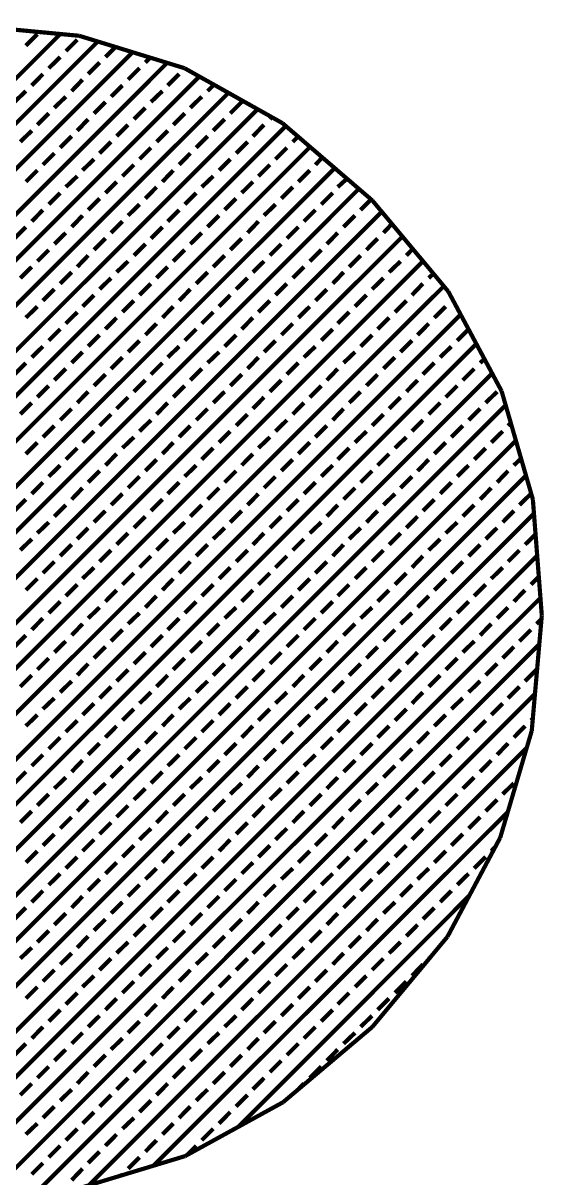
# Model space of a CAD drawing. Extents: x 2 to 176, y -19 to 159.
# Drawn here: x 117.071 to 117.545, y 120.519 to 121.57 of the extents above; entities that cross this region are included whole.
import ezdxf

# ---------------------------------------------------------------- set-up
doc = ezdxf.new("R2010")
doc.units = 0
doc.layers.add('BG_SILKSCREEN_TOP', color=7, linetype='CONTINUOUS')

msp = doc.modelspace()

# ---------------------------------------------------------------- linework, layer by layer
at = {"layer": 'BG_SILKSCREEN_TOP', "const_width": 0.00381}
for points in [[(116.499386, 120.954038), (117.105176, 121.559828)], [(117.122448, 121.558304), (117.020594, 121.567956)], [(117.073934, 121.549414), (117.084348, 121.559828)], [(116.504466, 120.917716), (117.139466, 121.553224)], [(117.110256, 121.544334), (117.12067, 121.554748)], [(117.218206, 121.52884), (117.122448, 121.558304)], [(116.513864, 120.885966), (117.170962, 121.543318)], [(117.094762, 121.52884), (117.105176, 121.539)], [(117.146324, 121.539), (117.155214, 121.54789)], [(117.182646, 121.53392), (117.186964, 121.538492)], [(116.523516, 120.853962), (117.202458, 121.533666)], [(117.130576, 121.523506), (117.14099, 121.53392)], [(117.166898, 121.518426), (117.177312, 121.52884)], [(117.30736, 121.478802), (117.218206, 121.52884)], [(116.53393, 120.823228), (117.231414, 121.520966)], [(117.079268, 121.513092), (117.089428, 121.523506)], [(117.11559, 121.508012), (117.125496, 121.518426)], [(117.202966, 121.513092), (117.21338, 121.523506)], [(116.548154, 120.796304), (117.258084, 121.506234)], [(117.06352, 121.498106), (117.073934, 121.508012)], [(117.151404, 121.502932), (117.161818, 121.513092)], [(117.187726, 121.498106), (117.19814, 121.508012)], [(117.239288, 121.508012), (117.244876, 121.5136)], [(117.099842, 121.492772), (117.110256, 121.502932)], [(117.13591, 121.487692), (117.146324, 121.498106)], [(117.22354, 121.492772), (117.233954, 121.502932)], [(117.259862, 121.487692), (117.270276, 121.498106)], [(116.562632, 120.769634), (117.2845, 121.491248)], [(117.084348, 121.477278), (117.094762, 121.487692)], [(117.172232, 121.482358), (117.182646, 121.492772)], [(117.208046, 121.477278), (117.21846, 121.487692)], [(116.57711, 120.742456), (117.310408, 121.476262)], [(117.12067, 121.471944), (117.130576, 121.482358)], [(117.156484, 121.466864), (117.166898, 121.477278)], [(117.244368, 121.471944), (117.254782, 121.482358)], [(117.280436, 121.466864), (117.290596, 121.477278)], [(117.29593, 121.482358), (117.297708, 121.48439)], [(117.389148, 121.408444), (117.30736, 121.478802)], [(117.068854, 121.461784), (117.079268, 121.471944)], [(117.105176, 121.45645), (117.11559, 121.466864)], [(117.192806, 121.461784), (117.202966, 121.471944)], [(117.228874, 121.45645), (117.239288, 121.466864)], [(117.316758, 121.461784), (117.321584, 121.46661)], [(116.59489, 120.719342), (117.332506, 121.457212)], [(117.14099, 121.45137), (117.151404, 121.461784)], [(117.177312, 121.446036), (117.187726, 121.45645)], [(117.265196, 121.45137), (117.27561, 121.461784)], [(117.30101, 121.446036), (117.311424, 121.45645)], [(117.089428, 121.440956), (117.099842, 121.45137)], [(117.125496, 121.435876), (117.13591, 121.446036)], [(117.21338, 121.440956), (117.22354, 121.45137)], [(117.249702, 121.435876), (117.259862, 121.446036)], [(117.337332, 121.440956), (117.343682, 121.44756)], [(116.613432, 120.696736), (117.354858, 121.437908)], [(117.073934, 121.425462), (117.084348, 121.435876)], [(117.161818, 121.430542), (117.172232, 121.440956)], [(117.19814, 121.425462), (117.208046, 121.435876)], [(117.285516, 121.430542), (117.29593, 121.440956)], [(117.321838, 121.425462), (117.332252, 121.435876)], [(117.110256, 121.420636), (117.12067, 121.430542)], [(117.146324, 121.415302), (117.156484, 121.425462)], [(117.233954, 121.420636), (117.244368, 121.430542)], [(117.270276, 121.415302), (117.280436, 121.425462)], [(117.357652, 121.420636), (117.366034, 121.428256)], [(116.631974, 120.673622), (117.376956, 121.419112)], [(117.094762, 121.404888), (117.105176, 121.415302)], [(117.182646, 121.410222), (117.192806, 121.420636)], [(117.21846, 121.404888), (117.228874, 121.415302)], [(117.306344, 121.410222), (117.316758, 121.420636)], [(117.342666, 121.404888), (117.35308, 121.415302)], [(117.130576, 121.399808), (117.14099, 121.410222)], [(117.166898, 121.394728), (117.177312, 121.404888)], [(117.254782, 121.399808), (117.265196, 121.410222)], [(117.290596, 121.394728), (117.30101, 121.404888)], [(117.37848, 121.399808), (117.388132, 121.40946)], [(117.458236, 121.32564), (117.389148, 121.408444)], [(116.651278, 120.651778), (117.397784, 121.398284)], [(117.079268, 121.389394), (117.089428, 121.399808)], [(117.11559, 121.384314), (117.125496, 121.394728)], [(117.202966, 121.389394), (117.21338, 121.399808)], [(117.239288, 121.384314), (117.249702, 121.394728)], [(117.326918, 121.389394), (117.337332, 121.399808)], [(117.362986, 121.384314), (117.3734, 121.394728)], [(117.06352, 121.3739), (117.073934, 121.384314)], [(117.151404, 121.37898), (117.161818, 121.389394)], [(117.187726, 121.3739), (117.19814, 121.384314)], [(117.27561, 121.37898), (117.285516, 121.389394)], [(117.311424, 121.3739), (117.321838, 121.384314)], [(117.399308, 121.37898), (117.406928, 121.387108)], [(116.673884, 120.632982), (117.41658, 121.375678)], [(117.099842, 121.36882), (117.110256, 121.37898)], [(117.13591, 121.363486), (117.146324, 121.3739)], [(117.22354, 121.36882), (117.233954, 121.37898)], [(117.259862, 121.363486), (117.270276, 121.3739)], [(117.347746, 121.36882), (117.357652, 121.37898)], [(117.383814, 121.363486), (117.393974, 121.3739)], [(117.084348, 121.353072), (117.094762, 121.363486)], [(117.172232, 121.358406), (117.182646, 121.36882)], [(117.208046, 121.353072), (117.21846, 121.363486)], [(117.29593, 121.358406), (117.306344, 121.36882)], [(117.332252, 121.353072), (117.342666, 121.363486)], [(117.420136, 121.358406), (117.425978, 121.364502)], [(116.69649, 120.61444), (117.435122, 121.353072)], [(117.12067, 121.347992), (117.130576, 121.358406)], [(117.156484, 121.343166), (117.166898, 121.353072)], [(117.244368, 121.347992), (117.254782, 121.358406)], [(117.280436, 121.343166), (117.290596, 121.353072)], [(117.368066, 121.347992), (117.37848, 121.358406)], [(117.404388, 121.343166), (117.414802, 121.353072)], [(117.068854, 121.337832), (117.079268, 121.347992)], [(117.105176, 121.332752), (117.11559, 121.343166)], [(117.192806, 121.337832), (117.202966, 121.347992)], [(117.228874, 121.332752), (117.239288, 121.343166)], [(117.316758, 121.337832), (117.326918, 121.347992)], [(117.35308, 121.332752), (117.362986, 121.343166)], [(117.440456, 121.337832), (117.444774, 121.341896)], [(116.718588, 120.59539), (117.454172, 121.330466)], [(117.089428, 121.317258), (117.099842, 121.327672)], [(117.14099, 121.327672), (117.151404, 121.337832)], [(117.177312, 121.322338), (117.187726, 121.332752)], [(117.21338, 121.317258), (117.22354, 121.327672)], [(117.265196, 121.327672), (117.27561, 121.337832)], [(117.30101, 121.322338), (117.311424, 121.332752)], [(117.337332, 121.317258), (117.347746, 121.327672)], [(117.388894, 121.327672), (117.399308, 121.337832)], [(117.425216, 121.322338), (117.435122, 121.332752)], [(117.125496, 121.311924), (117.13591, 121.322338)], [(117.161818, 121.306844), (117.172232, 121.317258)], [(117.249702, 121.311924), (117.259862, 121.322338)], [(117.285516, 121.306844), (117.29593, 121.317258)], [(117.3734, 121.311924), (117.383814, 121.322338)], [(117.409722, 121.306844), (117.420136, 121.317258)], [(117.50675, 121.234962), (117.458236, 121.32564)], [(117.073934, 121.301764), (117.084348, 121.311924)], [(117.110256, 121.29643), (117.12067, 121.306844)], [(117.19814, 121.301764), (117.208046, 121.311924)], [(117.233954, 121.29643), (117.244368, 121.306844)], [(117.321838, 121.301764), (117.332252, 121.311924)], [(117.357652, 121.29643), (117.368066, 121.306844)], [(117.445536, 121.301764), (117.45595, 121.311924)], [(116.743988, 120.579134), (117.469412, 121.304558)], [(117.146324, 121.29135), (117.156484, 121.301764)], [(117.182646, 121.286016), (117.192806, 121.29643)], [(117.270276, 121.29135), (117.280436, 121.301764)], [(117.306344, 121.286016), (117.316758, 121.29643)], [(117.393974, 121.29135), (117.404388, 121.301764)], [(117.430296, 121.286016), (117.440456, 121.29643)], [(117.094762, 121.280936), (117.105176, 121.29135)], [(117.130576, 121.275602), (117.14099, 121.286016)], [(117.21846, 121.280936), (117.228874, 121.29135)], [(117.254782, 121.275602), (117.265196, 121.286016)], [(117.342666, 121.280936), (117.35308, 121.29135)], [(117.37848, 121.275602), (117.388894, 121.286016)], [(117.466364, 121.280936), (117.476778, 121.29135)], [(116.77015, 120.564402), (117.483636, 121.277888)], [(117.079268, 121.265696), (117.089428, 121.275602)], [(117.166898, 121.270522), (117.177312, 121.280936)], [(117.202966, 121.265696), (117.21338, 121.275602)], [(117.290596, 121.270522), (117.30101, 121.280936)], [(117.326918, 121.265696), (117.337332, 121.275602)], [(117.414802, 121.270522), (117.425216, 121.280936)], [(117.45087, 121.265696), (117.46103, 121.275602)], [(117.11559, 121.260616), (117.125496, 121.270522)], [(117.151404, 121.255282), (117.161818, 121.265696)], [(117.239288, 121.260616), (117.249702, 121.270522)], [(117.27561, 121.255282), (117.285516, 121.265696)], [(117.362986, 121.260616), (117.3734, 121.270522)], [(117.399308, 121.255282), (117.409722, 121.265696)], [(117.06352, 121.250202), (117.073934, 121.260616)], [(117.099842, 121.244868), (117.110256, 121.255282)], [(117.187726, 121.250202), (117.19814, 121.260616)], [(117.22354, 121.244868), (117.233954, 121.255282)], [(117.311424, 121.250202), (117.321838, 121.260616)], [(117.347746, 121.244868), (117.357652, 121.255282)], [(117.435122, 121.250202), (117.445536, 121.260616)], [(117.471444, 121.244868), (117.481858, 121.255282)], [(117.487192, 121.260616), (117.491256, 121.264172)], [(116.79682, 120.54967), (117.498114, 121.250964)], [(117.13591, 121.239788), (117.146324, 121.250202)], [(117.172232, 121.234454), (117.182646, 121.244868)], [(117.259862, 121.239788), (117.270276, 121.250202)], [(117.29593, 121.234454), (117.306344, 121.244868)], [(117.383814, 121.239788), (117.393974, 121.250202)], [(117.420136, 121.234454), (117.430296, 121.244868)], [(117.084348, 121.229374), (117.094762, 121.239788)], [(117.12067, 121.224294), (117.130576, 121.234454)], [(117.208046, 121.229374), (117.21846, 121.239788)], [(117.244368, 121.224294), (117.254782, 121.234454)], [(117.332252, 121.229374), (117.342666, 121.239788)], [(117.368066, 121.224294), (117.37848, 121.234454)], [(117.45595, 121.229374), (117.466364, 121.239788)], [(117.492272, 121.224294), (117.502686, 121.234454)], [(117.535198, 121.13641), (117.50675, 121.234962)], [(117.068854, 121.21388), (117.079268, 121.224294)], [(117.156484, 121.21896), (117.166898, 121.229374)], [(117.192806, 121.21388), (117.202966, 121.224294)], [(117.280436, 121.21896), (117.290596, 121.229374)], [(117.316758, 121.21388), (117.326918, 121.224294)], [(117.404388, 121.21896), (117.414802, 121.229374)], [(117.440456, 121.21388), (117.45087, 121.224294)], [(116.825014, 120.536208), (117.510306, 121.222008)], [(117.105176, 121.208546), (117.11559, 121.21896)], [(117.14099, 121.203466), (117.151404, 121.21388)], [(117.228874, 121.208546), (117.239288, 121.21896)], [(117.265196, 121.203466), (117.27561, 121.21388)], [(117.35308, 121.208546), (117.362986, 121.21896)], [(117.388894, 121.203466), (117.399308, 121.21388)], [(117.476778, 121.208546), (117.487192, 121.21896)], [(117.089428, 121.193052), (117.099842, 121.203466)], [(117.177312, 121.198386), (117.187726, 121.208546)], [(117.21338, 121.193052), (117.22354, 121.203466)], [(117.30101, 121.198386), (117.311424, 121.208546)], [(117.337332, 121.193052), (117.347746, 121.203466)], [(117.425216, 121.198386), (117.435122, 121.208546)], [(117.46103, 121.193052), (117.471444, 121.203466)], [(117.512592, 121.203466), (117.515132, 121.206006)], [(117.125496, 121.188226), (117.13591, 121.198386)], [(117.161818, 121.183146), (117.172232, 121.193052)], [(117.249702, 121.188226), (117.259862, 121.198386)], [(117.285516, 121.183146), (117.29593, 121.193052)], [(117.3734, 121.188226), (117.383814, 121.198386)], [(117.409722, 121.183146), (117.420136, 121.193052)], [(117.497352, 121.188226), (117.507766, 121.198386)], [(116.85651, 120.526556), (117.519704, 121.18975)], [(117.073934, 121.177812), (117.084348, 121.188226)], [(117.110256, 121.172732), (117.12067, 121.183146)], [(117.19814, 121.177812), (117.208046, 121.188226)], [(117.233954, 121.172732), (117.244368, 121.183146)], [(117.321838, 121.177812), (117.332252, 121.188226)], [(117.357652, 121.172732), (117.368066, 121.183146)], [(117.445536, 121.177812), (117.45595, 121.188226)], [(117.481858, 121.172732), (117.492272, 121.183146)], [(117.146324, 121.167398), (117.156484, 121.177812)], [(117.182646, 121.162318), (117.192806, 121.172732)], [(117.270276, 121.167398), (117.280436, 121.177812)], [(117.306344, 121.162318), (117.316758, 121.172732)], [(117.393974, 121.167398), (117.404388, 121.177812)], [(117.430296, 121.162318), (117.440456, 121.172732)], [(117.517926, 121.167398), (117.52453, 121.173748)], [(117.094762, 121.157238), (117.105176, 121.167398)], [(117.130576, 121.151904), (117.14099, 121.162318)], [(117.21846, 121.157238), (117.228874, 121.167398)], [(117.254782, 121.151904), (117.265196, 121.162318)], [(117.342666, 121.157238), (117.35308, 121.167398)], [(117.37848, 121.151904), (117.388894, 121.162318)], [(117.466364, 121.157238), (117.476778, 121.167398)], [(117.502686, 121.151904), (117.512592, 121.162318)], [(116.88826, 120.516904), (117.528848, 121.158)], [(117.079268, 121.14149), (117.089428, 121.151904)], [(117.166898, 121.146824), (117.177312, 121.157238)], [(117.202966, 121.14149), (117.21338, 121.151904)], [(117.290596, 121.146824), (117.30101, 121.157238)], [(117.326918, 121.14149), (117.337332, 121.151904)], [(117.414802, 121.146824), (117.425216, 121.157238)], [(117.45087, 121.14149), (117.46103, 121.151904)], [(117.11559, 121.13641), (117.125496, 121.146824)], [(117.151404, 121.13133), (117.161818, 121.14149)], [(117.239288, 121.13641), (117.249702, 121.146824)], [(117.27561, 121.13133), (117.285516, 121.14149)], [(117.362986, 121.13641), (117.3734, 121.146824)], [(117.399308, 121.13133), (117.409722, 121.14149)], [(117.487192, 121.13641), (117.497352, 121.146824)], [(117.523006, 121.13133), (117.53342, 121.14149)], [(117.06352, 121.125996), (117.073934, 121.13641)], [(117.099842, 121.120916), (117.110256, 121.13133)], [(117.187726, 121.125996), (117.19814, 121.13641)], [(117.22354, 121.120916), (117.233954, 121.13133)], [(117.311424, 121.125996), (117.321838, 121.13641)], [(117.347746, 121.120916), (117.357652, 121.13133)], [(117.435122, 121.125996), (117.445536, 121.13641)], [(117.471444, 121.120916), (117.481858, 121.13133)], [(117.543326, 121.030746), (117.535198, 121.13641)], [(116.921026, 120.508776), (117.536468, 121.12371)], [(117.13591, 121.115582), (117.146324, 121.125996)], [(117.172232, 121.110502), (117.182646, 121.120916)], [(117.259862, 121.115582), (117.270276, 121.125996)], [(117.29593, 121.110502), (117.306344, 121.120916)], [(117.383814, 121.115582), (117.393974, 121.125996)], [(117.420136, 121.110502), (117.430296, 121.120916)], [(117.507766, 121.115582), (117.517926, 121.125996)], [(117.084348, 121.105676), (117.094762, 121.115582)], [(117.12067, 121.100342), (117.130576, 121.110502)], [(117.208046, 121.105676), (117.21846, 121.115582)], [(117.244368, 121.100342), (117.254782, 121.110502)], [(117.332252, 121.105676), (117.342666, 121.115582)], [(117.368066, 121.100342), (117.37848, 121.110502)], [(117.45595, 121.105676), (117.466364, 121.115582)], [(117.492272, 121.100342), (117.502686, 121.110502)], [(117.068854, 121.090182), (117.079268, 121.100342)], [(117.156484, 121.095262), (117.166898, 121.105676)], [(117.192806, 121.090182), (117.202966, 121.100342)], [(117.280436, 121.095262), (117.290596, 121.105676)], [(117.316758, 121.090182), (117.326918, 121.100342)], [(117.404388, 121.095262), (117.414802, 121.105676)], [(117.440456, 121.090182), (117.45087, 121.100342)], [(117.528086, 121.095262), (117.537738, 121.10466)], [(117.105176, 121.084848), (117.11559, 121.095262)], [(117.14099, 121.079768), (117.151404, 121.090182)], [(117.228874, 121.084848), (117.239288, 121.095262)], [(117.265196, 121.079768), (117.27561, 121.090182)], [(117.35308, 121.084848), (117.362986, 121.095262)], [(117.388894, 121.079768), (117.399308, 121.090182)], [(117.476778, 121.084848), (117.487192, 121.095262)], [(117.512592, 121.079768), (117.523006, 121.090182)], [(116.958872, 120.504966), (117.539262, 121.085356)], [(117.089428, 121.069354), (117.099842, 121.079768)], [(117.177312, 121.074434), (117.187726, 121.084848)], [(117.21338, 121.069354), (117.22354, 121.079768)], [(117.30101, 121.074434), (117.311424, 121.084848)], [(117.337332, 121.069354), (117.347746, 121.079768)], [(117.425216, 121.074434), (117.435122, 121.084848)], [(117.46103, 121.069354), (117.471444, 121.079768)], [(117.125496, 121.064274), (117.13591, 121.074434)], [(117.161818, 121.05894), (117.172232, 121.069354)], [(117.249702, 121.064274), (117.259862, 121.074434)], [(117.285516, 121.05894), (117.29593, 121.069354)], [(117.3734, 121.064274), (117.383814, 121.074434)], [(117.409722, 121.05894), (117.420136, 121.069354)], [(117.497352, 121.064274), (117.507766, 121.074434)], [(117.53342, 121.05894), (117.540786, 121.066306)], [(117.073934, 121.05386), (117.084348, 121.064274)], [(117.110256, 121.048526), (117.12067, 121.05894)], [(117.19814, 121.05386), (117.208046, 121.064274)], [(117.233954, 121.048526), (117.244368, 121.05894)], [(117.321838, 121.05386), (117.332252, 121.064274)], [(117.357652, 121.048526), (117.368066, 121.05894)], [(117.445536, 121.05386), (117.45595, 121.064274)], [(117.481858, 121.048526), (117.492272, 121.05894)], [(116.996464, 120.501664), (117.54231, 121.047002)], [(117.146324, 121.043446), (117.156484, 121.05386)], [(117.182646, 121.038112), (117.192806, 121.048526)], [(117.270276, 121.043446), (117.280436, 121.05386)], [(117.306344, 121.038112), (117.316758, 121.048526)], [(117.393974, 121.043446), (117.404388, 121.05386)], [(117.430296, 121.038112), (117.440456, 121.048526)], [(117.517926, 121.043446), (117.528086, 121.05386)], [(117.094762, 121.033032), (117.105176, 121.043446)], [(117.130576, 121.028206), (117.14099, 121.038112)], [(117.21846, 121.033032), (117.228874, 121.043446)], [(117.254782, 121.028206), (117.265196, 121.038112)], [(117.342666, 121.033032), (117.35308, 121.043446)], [(117.37848, 121.028206), (117.388894, 121.038112)], [(117.466364, 121.033032), (117.476778, 121.043446)], [(117.502686, 121.028206), (117.512592, 121.038112)], [(117.079268, 121.017792), (117.089428, 121.028206)], [(117.11559, 121.012712), (117.125496, 121.023126)], [(117.166898, 121.023126), (117.177312, 121.033032)], [(117.202966, 121.017792), (117.21338, 121.028206)], [(117.239288, 121.012712), (117.249702, 121.023126)], [(117.290596, 121.023126), (117.30101, 121.033032)], [(117.326918, 121.017792), (117.337332, 121.028206)], [(117.362986, 121.012712), (117.3734, 121.023126)], [(117.414802, 121.023126), (117.425216, 121.033032)], [(117.45087, 121.017792), (117.46103, 121.028206)], [(117.487192, 121.012712), (117.497352, 121.023126)], [(117.534182, 120.925844), (117.543326, 121.030746)], [(117.5385, 121.023126), (117.543072, 121.027444)], [(117.06352, 121.002298), (117.073934, 121.012712)], [(117.151404, 121.007378), (117.161818, 121.017792)], [(117.187726, 121.002298), (117.19814, 121.012712)], [(117.27561, 121.007378), (117.285516, 121.017792)], [(117.311424, 121.002298), (117.321838, 121.012712)], [(117.399308, 121.007378), (117.409722, 121.017792)], [(117.435122, 121.002298), (117.445536, 121.012712)], [(117.523006, 121.007378), (117.53342, 121.017792)], [(117.03812, 120.50141), (117.54104, 121.004584)], [(117.099842, 120.997218), (117.110256, 121.007378)], [(117.13591, 120.991884), (117.146324, 121.002298)], [(117.22354, 120.997218), (117.233954, 121.007378)], [(117.259862, 120.991884), (117.270276, 121.002298)], [(117.347746, 120.997218), (117.357652, 121.007378)], [(117.383814, 120.991884), (117.393974, 121.002298)], [(117.471444, 120.997218), (117.481858, 121.007378)], [(117.507766, 120.991884), (117.517926, 121.002298)], [(117.084348, 120.98147), (117.094762, 120.991884)], [(117.172232, 120.986804), (117.182646, 120.997218)], [(117.208046, 120.98147), (117.21846, 120.991884)], [(117.29593, 120.986804), (117.306344, 120.997218)], [(117.332252, 120.98147), (117.342666, 120.991884)], [(117.420136, 120.986804), (117.430296, 120.997218)], [(117.45595, 120.98147), (117.466364, 120.991884)], [(117.12067, 120.97639), (117.130576, 120.986804)], [(117.156484, 120.971056), (117.166898, 120.98147)], [(117.244368, 120.97639), (117.254782, 120.986804)], [(117.280436, 120.971056), (117.290596, 120.98147)], [(117.368066, 120.97639), (117.37848, 120.986804)], [(117.404388, 120.971056), (117.414802, 120.98147)], [(117.492272, 120.97639), (117.502686, 120.986804)], [(117.528086, 120.971056), (117.5385, 120.98147)], [(117.068854, 120.965976), (117.079268, 120.97639)], [(117.105176, 120.960896), (117.11559, 120.971056)], [(117.192806, 120.965976), (117.202966, 120.97639)], [(117.228874, 120.960896), (117.239288, 120.971056)], [(117.316758, 120.965976), (117.326918, 120.97639)], [(117.35308, 120.960896), (117.362986, 120.971056)], [(117.440456, 120.965976), (117.45087, 120.97639)], [(117.476778, 120.960896), (117.487192, 120.971056)], [(117.14099, 120.955562), (117.151404, 120.965976)], [(117.177312, 120.950736), (117.187726, 120.960896)], [(117.265196, 120.955562), (117.27561, 120.965976)], [(117.30101, 120.950736), (117.311424, 120.960896)], [(117.388894, 120.955562), (117.399308, 120.965976)], [(117.425216, 120.950736), (117.435122, 120.960896)], [(117.512592, 120.955562), (117.523006, 120.965976)], [(117.083586, 120.505728), (117.536976, 120.959372)], [(117.089428, 120.945656), (117.099842, 120.955562)], [(117.125496, 120.940322), (117.13591, 120.950736)], [(117.21338, 120.945656), (117.22354, 120.955562)], [(117.249702, 120.940322), (117.259862, 120.950736)], [(117.337332, 120.945656), (117.347746, 120.955562)], [(117.3734, 120.940322), (117.383814, 120.950736)], [(117.46103, 120.945656), (117.471444, 120.955562)], [(117.497352, 120.940322), (117.507766, 120.950736)], [(117.073934, 120.930162), (117.084348, 120.940322)], [(117.161818, 120.935242), (117.172232, 120.945656)], [(117.19814, 120.930162), (117.208046, 120.940322)], [(117.285516, 120.935242), (117.29593, 120.945656)], [(117.321838, 120.930162), (117.332252, 120.940322)], [(117.409722, 120.935242), (117.420136, 120.945656)], [(117.445536, 120.930162), (117.45595, 120.940322)], [(117.110256, 120.924828), (117.12067, 120.935242)], [(117.146324, 120.919748), (117.156484, 120.930162)], [(117.233954, 120.924828), (117.244368, 120.935242)], [(117.270276, 120.919748), (117.280436, 120.930162)], [(117.357652, 120.924828), (117.368066, 120.935242)], [(117.393974, 120.919748), (117.404388, 120.930162)], [(117.481858, 120.924828), (117.492272, 120.935242)], [(117.517926, 120.919748), (117.528086, 120.930162)], [(117.53342, 120.935242), (117.534944, 120.936766)], [(117.094762, 120.909334), (117.105176, 120.919748)], [(117.182646, 120.914414), (117.192806, 120.924828)], [(117.21846, 120.909334), (117.228874, 120.919748)], [(117.306344, 120.914414), (117.316758, 120.924828)], [(117.342666, 120.909334), (117.35308, 120.919748)], [(117.430296, 120.914414), (117.440456, 120.924828)], [(117.466364, 120.909334), (117.476778, 120.919748)], [(117.50548, 120.828562), (117.534182, 120.925844)], [(117.130576, 120.904), (117.14099, 120.914414)], [(117.131084, 120.512078), (117.52961, 120.91035)], [(117.166898, 120.89892), (117.177312, 120.909334)], [(117.254782, 120.904), (117.265196, 120.914414)], [(117.290596, 120.89892), (117.30101, 120.909334)], [(117.37848, 120.904), (117.388894, 120.914414)], [(117.414802, 120.89892), (117.425216, 120.909334)], [(117.502686, 120.904), (117.512592, 120.914414)], [(117.079268, 120.89384), (117.089428, 120.904)], [(117.11559, 120.888506), (117.125496, 120.89892)], [(117.202966, 120.89384), (117.21338, 120.904)], [(117.239288, 120.888506), (117.249702, 120.89892)], [(117.326918, 120.89384), (117.337332, 120.904)], [(117.362986, 120.888506), (117.3734, 120.89892)], [(117.45087, 120.89384), (117.46103, 120.904)], [(117.487192, 120.888506), (117.497352, 120.89892)], [(117.06352, 120.878092), (117.073934, 120.888506)], [(117.151404, 120.883426), (117.161818, 120.89384)], [(117.187726, 120.878092), (117.19814, 120.888506)], [(117.27561, 120.883426), (117.285516, 120.89384)], [(117.311424, 120.878092), (117.321838, 120.888506)], [(117.399308, 120.883426), (117.409722, 120.89384)], [(117.435122, 120.878092), (117.445536, 120.888506)], [(117.099842, 120.873266), (117.110256, 120.883426)], [(117.13591, 120.868186), (117.146324, 120.878092)], [(117.22354, 120.873266), (117.233954, 120.883426)], [(117.259862, 120.868186), (117.270276, 120.878092)], [(117.347746, 120.873266), (117.357652, 120.883426)], [(117.383814, 120.868186), (117.393974, 120.878092)], [(117.471444, 120.873266), (117.481858, 120.883426)], [(117.507766, 120.868186), (117.517926, 120.878092)], [(117.084348, 120.857772), (117.094762, 120.868186)], [(117.172232, 120.863106), (117.182646, 120.873266)], [(117.208046, 120.857772), (117.21846, 120.868186)], [(117.29593, 120.863106), (117.306344, 120.873266)], [(117.332252, 120.857772), (117.342666, 120.868186)], [(117.420136, 120.863106), (117.430296, 120.873266)], [(117.45595, 120.857772), (117.466364, 120.868186)], [(117.12067, 120.852692), (117.130576, 120.863106)], [(117.156484, 120.847358), (117.166898, 120.857772)], [(117.244368, 120.852692), (117.254782, 120.863106)], [(117.280436, 120.847358), (117.290596, 120.857772)], [(117.368066, 120.852692), (117.37848, 120.863106)], [(117.404388, 120.847358), (117.414802, 120.857772)], [(117.492272, 120.852692), (117.502686, 120.863106)], [(117.068854, 120.842278), (117.079268, 120.852692)], [(117.105176, 120.836944), (117.11559, 120.847358)], [(117.190266, 120.530366), (117.512592, 120.852184)], [(117.192806, 120.842278), (117.202966, 120.852692)], [(117.228874, 120.836944), (117.239288, 120.847358)], [(117.316758, 120.842278), (117.326918, 120.852692)], [(117.35308, 120.836944), (117.362986, 120.847358)], [(117.440456, 120.842278), (117.45087, 120.852692)], [(117.476778, 120.836944), (117.487192, 120.847358)], [(117.14099, 120.831864), (117.151404, 120.842278)], [(117.177312, 120.826784), (117.187726, 120.836944)], [(117.265196, 120.831864), (117.27561, 120.842278)], [(117.30101, 120.826784), (117.311424, 120.836944)], [(117.388894, 120.831864), (117.399308, 120.842278)], [(117.425216, 120.826784), (117.435122, 120.836944)], [(117.089428, 120.82145), (117.099842, 120.831864)], [(117.125496, 120.81637), (117.13591, 120.826784)], [(117.21338, 120.82145), (117.22354, 120.831864)], [(117.249702, 120.81637), (117.259862, 120.826784)], [(117.337332, 120.82145), (117.347746, 120.831864)], [(117.3734, 120.81637), (117.383814, 120.826784)], [(117.457474, 120.738392), (117.50548, 120.828562)], [(117.46103, 120.82145), (117.471444, 120.831864)], [(117.073934, 120.805956), (117.084348, 120.81637)], [(117.161818, 120.811036), (117.172232, 120.82145)], [(117.19814, 120.805956), (117.208046, 120.81637)], [(117.285516, 120.811036), (117.29593, 120.82145)], [(117.321838, 120.805956), (117.332252, 120.81637)], [(117.409722, 120.811036), (117.420136, 120.82145)], [(117.445536, 120.805956), (117.45595, 120.81637)], [(117.497352, 120.81637), (117.501162, 120.820434)], [(117.110256, 120.800622), (117.12067, 120.811036)], [(117.146324, 120.795796), (117.156484, 120.805956)], [(117.233954, 120.800622), (117.244368, 120.811036)], [(117.270276, 120.795796), (117.280436, 120.805956)], [(117.357652, 120.800622), (117.368066, 120.811036)], [(117.393974, 120.795796), (117.404388, 120.805956)], [(117.481858, 120.800622), (117.492272, 120.811036)], [(117.094762, 120.785636), (117.105176, 120.795796)], [(117.182646, 120.790716), (117.192806, 120.800622)], [(117.21846, 120.785636), (117.228874, 120.795796)], [(117.306344, 120.790716), (117.316758, 120.800622)], [(117.342666, 120.785636), (117.35308, 120.795796)], [(117.430296, 120.790716), (117.440456, 120.800622)], [(117.466364, 120.785636), (117.476778, 120.795796)], [(117.130576, 120.780302), (117.14099, 120.790716)], [(117.166898, 120.775222), (117.177312, 120.785636)], [(117.254782, 120.780302), (117.265196, 120.790716)], [(117.290596, 120.775222), (117.30101, 120.785636)], [(117.37848, 120.780302), (117.388894, 120.790716)], [(117.414802, 120.775222), (117.425216, 120.785636)], [(117.079268, 120.769888), (117.089428, 120.780302)], [(117.11559, 120.764808), (117.125496, 120.775222)], [(117.202966, 120.769888), (117.21338, 120.780302)], [(117.239288, 120.764808), (117.249702, 120.775222)], [(117.266974, 120.565164), (117.47754, 120.775984)], [(117.326918, 120.769888), (117.337332, 120.780302)], [(117.362986, 120.764808), (117.3734, 120.775222)], [(117.45087, 120.769888), (117.46103, 120.780302)], [(117.06352, 120.754394), (117.073934, 120.764808)], [(117.151404, 120.759728), (117.161818, 120.769888)], [(117.187726, 120.754394), (117.19814, 120.764808)], [(117.27561, 120.759728), (117.285516, 120.769888)], [(117.311424, 120.754394), (117.321838, 120.764808)], [(117.399308, 120.759728), (117.409722, 120.769888)], [(117.435122, 120.754394), (117.445536, 120.764808)], [(117.099842, 120.749314), (117.110256, 120.759728)], [(117.13591, 120.74398), (117.146324, 120.754394)], [(117.22354, 120.749314), (117.233954, 120.759728)], [(117.259862, 120.74398), (117.270276, 120.754394)], [(117.347746, 120.749314), (117.357652, 120.759728)], [(117.383814, 120.74398), (117.393974, 120.754394)], [(117.084348, 120.733566), (117.094762, 120.74398)], [(117.12067, 120.728486), (117.130576, 120.7389)], [(117.172232, 120.7389), (117.182646, 120.749314)], [(117.208046, 120.733566), (117.21846, 120.74398)], [(117.244368, 120.728486), (117.254782, 120.7389)], [(117.29593, 120.7389), (117.306344, 120.749314)], [(117.332252, 120.733566), (117.342666, 120.74398)], [(117.368066, 120.728486), (117.37848, 120.7389)], [(117.420136, 120.7389), (117.430296, 120.749314)], [(117.068854, 120.71858), (117.079268, 120.728486)], [(117.156484, 120.723406), (117.166898, 120.733566)], [(117.192806, 120.71858), (117.202966, 120.728486)], [(117.280436, 120.723406), (117.290596, 120.733566)], [(117.316758, 120.71858), (117.326918, 120.728486)], [(117.389148, 120.65635), (117.457474, 120.738392)], [(117.404388, 120.723406), (117.414802, 120.733566)], [(117.105176, 120.713246), (117.11559, 120.723406)], [(117.14099, 120.708166), (117.151404, 120.71858)], [(117.228874, 120.713246), (117.239288, 120.723406)], [(117.265196, 120.708166), (117.27561, 120.71858)], [(117.35308, 120.713246), (117.362986, 120.723406)], [(117.388894, 120.708166), (117.399308, 120.71858)], [(117.440456, 120.71858), (117.44198, 120.719596)], [(117.089428, 120.697752), (117.099842, 120.708166)], [(117.177312, 120.702832), (117.187726, 120.713246)], [(117.21338, 120.697752), (117.22354, 120.708166)], [(117.30101, 120.702832), (117.311424, 120.713246)], [(117.337332, 120.697752), (117.347746, 120.708166)], [(117.425216, 120.702832), (117.435122, 120.713246)], [(117.125496, 120.692672), (117.13591, 120.702832)], [(117.161818, 120.687338), (117.172232, 120.697752)], [(117.249702, 120.692672), (117.259862, 120.702832)], [(117.285516, 120.687338), (117.29593, 120.697752)], [(117.3734, 120.692672), (117.383814, 120.702832)], [(117.409722, 120.687338), (117.420136, 120.697752)], [(117.073934, 120.682258), (117.084348, 120.692672)], [(117.110256, 120.676924), (117.12067, 120.687338)], [(117.19814, 120.682258), (117.208046, 120.692672)], [(117.233954, 120.676924), (117.244368, 120.687338)], [(117.321838, 120.682258), (117.332252, 120.692672)], [(117.357652, 120.676924), (117.368066, 120.687338)], [(117.146324, 120.671844), (117.156484, 120.682258)], [(117.182646, 120.66651), (117.192806, 120.676924)], [(117.270276, 120.671844), (117.280436, 120.682258)], [(117.306344, 120.66651), (117.316758, 120.676924)], [(117.393974, 120.671844), (117.404388, 120.682258)], [(117.094762, 120.66143), (117.105176, 120.671844)], [(117.130576, 120.65635), (117.14099, 120.66651)], [(117.21846, 120.66143), (117.228874, 120.671844)], [(117.254782, 120.65635), (117.265196, 120.66651)], [(117.342666, 120.66143), (117.35308, 120.671844)], [(117.37848, 120.65635), (117.388894, 120.66651)], [(117.079268, 120.645936), (117.089428, 120.65635)], [(117.166898, 120.651016), (117.177312, 120.66143)], [(117.202966, 120.645936), (117.21338, 120.65635)], [(117.290596, 120.651016), (117.30101, 120.66143)], [(117.307868, 120.58777), (117.389148, 120.65635)], [(117.326918, 120.645936), (117.337332, 120.65635)], [(117.11559, 120.64111), (117.125496, 120.651016)], [(117.151404, 120.635776), (117.161818, 120.645936)], [(117.239288, 120.64111), (117.249702, 120.651016)], [(117.27561, 120.635776), (117.285516, 120.645936)], [(117.362986, 120.64111), (117.3734, 120.651016)], [(117.06352, 120.630696), (117.073934, 120.64111)], [(117.099842, 120.625616), (117.110256, 120.635776)], [(117.187726, 120.630696), (117.19814, 120.64111)], [(117.22354, 120.625616), (117.233954, 120.635776)], [(117.311424, 120.630696), (117.321838, 120.64111)], [(117.347746, 120.625616), (117.357652, 120.635776)], [(117.13591, 120.620282), (117.146324, 120.630696)], [(117.172232, 120.615202), (117.182646, 120.625616)], [(117.259862, 120.620282), (117.270276, 120.630696)], [(117.29593, 120.615202), (117.306344, 120.625616)], [(117.084348, 120.609868), (117.094762, 120.620282)], [(117.12067, 120.604788), (117.130576, 120.615202)], [(117.208046, 120.609868), (117.21846, 120.620282)], [(117.244368, 120.604788), (117.254782, 120.615202)], [(117.332252, 120.609868), (117.342666, 120.620282)], [(117.068854, 120.594374), (117.079268, 120.604788)], [(117.156484, 120.599454), (117.166898, 120.609868)], [(117.192806, 120.594374), (117.202966, 120.604788)], [(117.280436, 120.599454), (117.290596, 120.609868)], [(117.322092, 120.599962), (117.326918, 120.604788)], [(117.105176, 120.589294), (117.11559, 120.599454)], [(117.14099, 120.58396), (117.151404, 120.594374)], [(117.228874, 120.589294), (117.239288, 120.599454)], [(117.265196, 120.58396), (117.27561, 120.594374)], [(117.089428, 120.573546), (117.099842, 120.58396)], [(117.177312, 120.57888), (117.187726, 120.589294)], [(117.21338, 120.573546), (117.22354, 120.58396)], [(117.218714, 120.538748), (117.307868, 120.58777)], [(117.125496, 120.568466), (117.13591, 120.57888)], [(117.161818, 120.56364), (117.172232, 120.573546)], [(117.249702, 120.568466), (117.259862, 120.57888)], [(117.073934, 120.55856), (117.084348, 120.568466)], [(117.110256, 120.553226), (117.12067, 120.56364)], [(117.19814, 120.55856), (117.208046, 120.568466)], [(117.233954, 120.553226), (117.244368, 120.56364)], [(117.146324, 120.548146), (117.156484, 120.55856)], [(117.182646, 120.542812), (117.192806, 120.553226)], [(117.094762, 120.537732), (117.105176, 120.548146)], [(117.130576, 120.532398), (117.14099, 120.542812)], [(117.220746, 120.540018), (117.228874, 120.548146)], [(117.079268, 120.522238), (117.089428, 120.532398)], [(117.122448, 120.509538), (117.218714, 120.538748)], [(117.166898, 120.527318), (117.177312, 120.537732)], [(117.11559, 120.516904), (117.125496, 120.527318)], [(117.160548, 120.520968), (117.161818, 120.522238)]]:
    msp.add_lwpolyline(points, dxfattribs=at)

doc.saveas('drawing.dxf')
